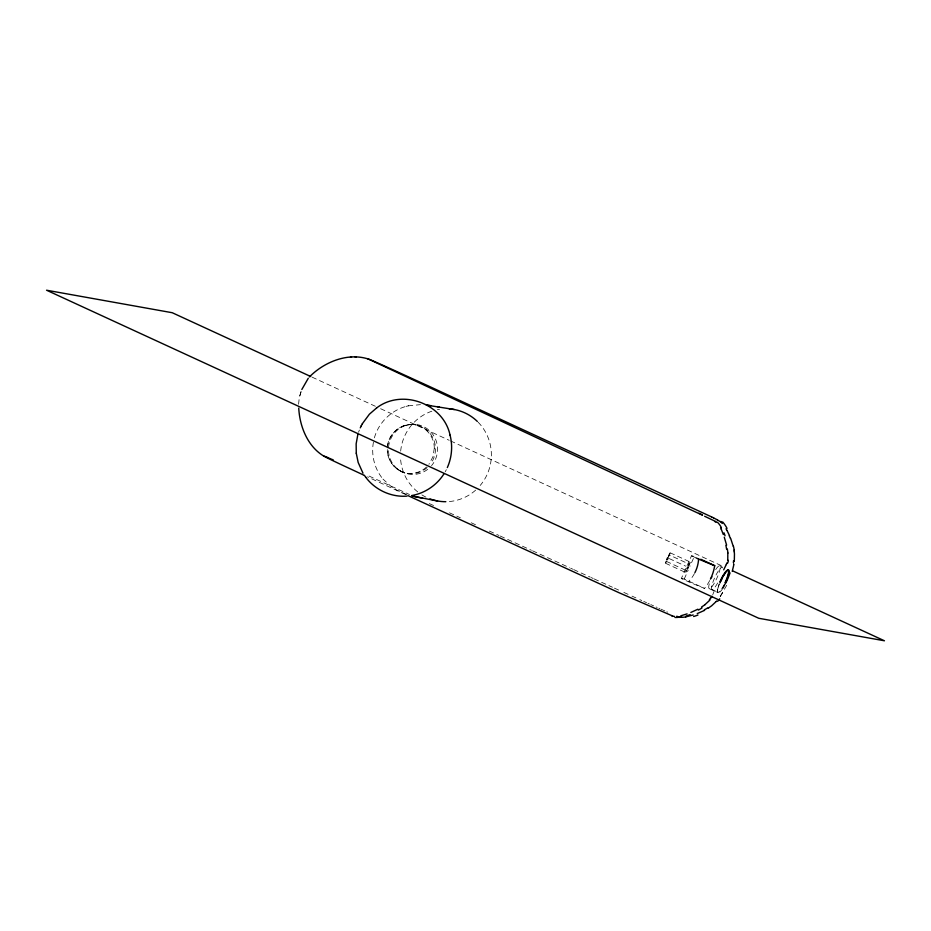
<?xml version="1.0" encoding="UTF-8"?>
<svg xmlns="http://www.w3.org/2000/svg" width="931" height="931" viewBox="0 0 931 931"><rect width="100%" height="100%" fill="white"/><g stroke="black" fill="none" stroke-linecap="round" stroke-linejoin="round"><path stroke-width="0.7" stroke-dasharray="4.66 3.49" d="M434.3 448.218L432.95 456.807L428.935 464.266M298.583 404.252L299.258 397.898L301.272 390.973M373.436 442.12C370.98 455.259 374.646 469.422 383.386 479.57M387.529 445.937C388.855 434.09 399.783 424.07 411.816 424.455M301.039 391.683L299.77 395.815M374.39 437.849C378.568 422.604 391.299 410.222 406.568 406.265M665.362 562.813L666.096 561.114M670.204 553.212L669.47 554.876M685.507 572.088L686.24 570.4M690.348 562.499L689.627 564.163M358.54 432.275L359.354 430.064M714.158 591.138L712.727 594.769M668.749 556.517L669.273 555.341M688.893 565.792L689.417 564.617M667.818 558.158L669.249 554.957L689.266 564.186L687.834 567.375M681.341 578.523L684.227 579.035L704.592 588.415L700.671 586.844A66.322 3.468 24.1 0 1 689.883 582.387L681.341 578.523L686.415 567.165M686.985 565.897L691.5 555.807L694.386 556.319L689.871 566.42M684.227 579.035L688.184 570.203M668.19 556.412L669.703 553.095M666.852 560.753L665.863 562.906M688.335 565.687L689.848 562.371M686.997 570.04L686.042 572.111M726.704 585.273L719.872 597.004M445.204 471.784L446.321 469.701M722.712 592.675L720.187 596.562M426.479 466.99C421.324 472.18 411.898 475.159 404.089 472.622L404.682 472.797M405.59 425.479L406.754 425.13M408.185 405.869L420.486 404.636M406.067 406.393L408.697 405.73M406.3 425.269L410.618 424.501M411.199 424.408L413.003 424.455M412.514 424.408L413.701 424.478M413.504 424.501L412.875 424.466L416.076 424.932A24.66 24.101 -79.8 0 0 388.111 455.596A24.66 24.101 -79.8 0 0 427.178 467.595M666.387 561.358L686.194 570.54M404.857 472.89L403.728 472.529M406.94 494.675L393.324 488.461L382.967 479.081M404.205 472.657L401.401 471.598M403.088 472.238L400.342 471.074M666.829 611.783L667.62 612.133M660.975 609.165L662.593 609.886M663.128 610.131L664.85 610.899M656.111 606.989L657.193 607.478M658.811 608.199L659.893 608.688M643.74 601.426L646.568 602.694M647.976 603.335L649.384 603.963M650.804 604.603L653.62 605.872M628.088 594.339L622.222 591.685M631.998 596.119L635.92 597.888M639.83 599.657L641.785 600.542M594.187 578.942L607.862 585.157M608.839 585.599L612.435 587.24M614.39 588.124L620.255 590.789M369.048 476.055L409.489 494.524M500.215 536.023L531.403 550.279M532.555 550.815L569.772 567.805M570.75 568.259L572.705 569.144M573.682 569.586L590.289 577.162M591.266 577.604L593.222 578.488M429.296 503.578L435.312 506.336M449.498 512.818L455.538 515.588M456.749 516.135L460.368 517.799M471.237 522.768L478.487 526.085M489.345 531.054L499.004 535.476M312.048 377.125L375.356 406.277M380.628 408.709L449.208 440.305M450.534 440.91L722.223 566.06M719.593 565.769L722.084 566.909M691.5 555.807L696.179 557.96M670.122 552.781L690.267 562.056M669.319 558.623L685.693 566.164M665.456 563.22L685.6 572.495M711.936 589.486L717.824 592.197M709.341 588.695L718.045 592.698M405.555 494.512L367.454 476.847M400.924 471.249C393.825 468.433 386.924 458.587 387.308 449.557M400.214 470.842L397.63 469.073M434.3 448.3C434.358 436.697 425.921 427.026 416.076 424.932A24.66 24.101 -79.8 0 1 430.692 463.719M724.097 584.668A12.196 2.514 -65.3 0 1 718.034 592.291A12.196 2.514 -65.3 0 1 719.197 583.784M717.661 582.969A12.196 2.514 -65.3 0 1 711.575 588.764A12.196 2.514 -65.3 0 1 716.218 574.602A12.196 2.514 -65.3 0 1 722.607 567.887M725.33 584.237A29.443 6.878 -65.2 0 1 722.177 590.394M720.152 583.237A29.443 0.943 -68.4 0 1 721.001 581.072M694.468 573.519A34.144 33.365 -79.8 0 1 688.346 581.747M709.725 580.537A47.725 46.631 -79.8 0 1 704.558 588.392M715.66 569.644A12.569 2.584 -65.3 0 1 719.826 570.04A12.569 2.584 -65.3 0 1 711.459 587.263A12.569 2.584 -65.3 0 1 710.144 581.014M724.784 584.156A12.569 2.781 -65.2 0 1 722.759 587.798M722.677 588.567A12.569 2.828 -65.2 0 1 718.197 587.205M718.371 587.007A12.569 2.339 -65.4 0 1 719.407 584.028M427.678 469.352A25.114 24.543 -79.8 0 1 388.867 454.258A25.114 24.543 -79.8 0 1 419.392 425.071A25.114 24.543 -79.8 0 1 431.53 465.675M478.115 422.197A46.48 45.421 -79.8 0 1 480.21 485.447M475.625 490.16A46.48 45.421 -79.8 0 1 446.915 501.681M425.979 497.154A46.48 45.421 -79.8 0 1 421.266 494.489M417.751 491.94A46.48 45.421 -79.8 0 1 400.47 456.644M400.667 451.128A46.48 45.421 -79.8 0 1 433.183 410.769M437.384 409.698A46.48 45.421 -79.8 0 1 439.525 409.314"/><path stroke-width="1.4" d="M734.315 561.149L734.454 554.213A35.553 30.106 76.4 0 0 734.268 551.792M727.763 559.973L727.821 553.026M733.872 564.582L732.243 571.366M357.841 434.533L356.154 443.796L356.27 453.257M301.83 389.495L308.266 378.289M726.762 563.313L726.227 564.57M447.334 467.571C451.861 457.47 452.85 445.844 450.057 435.126M726.017 565.059L723.69 569.83M666.817 559.484L667.504 557.948M667.376 559.589L668.062 558.053M686.962 568.771L687.648 567.223M687.52 568.864L688.207 567.328M712.04 596.271L711.354 597.725M360.285 427.853L361.298 425.711M362.38 423.698L369.409 414.19L376.613 407.964M361.275 425.77L362.415 423.628M443.982 473.809C436.86 485.156 424.85 493.314 411.63 495.56M716.288 601.438L711.633 605.79A33.993 25.509 -24.2 0 1 710.33 606.686L708.2 608.269M309.406 376.927C324.593 361.565 349.067 351.767 370.166 359.669C389.484 367.978 408.511 376.985 427.678 385.632L711.459 516.856M705.023 604.603L709.736 600.262A7.704 3.852 -41.1 0 0 709.969 599.901M376.496 408.057C401.983 388.274 443.493 403.623 450.08 435.196M701.532 607.07L703.743 605.557A33.993 18.143 -40 0 0 705.07 604.696M697.901 609.211L690.849 612.435M704.604 610.352L697.249 613.576M687.09 613.878L680.77 615.822M693.211 614.972L685.81 616.857M406.998 496.118C391.136 497.398 374.995 489.869 365.592 477.056M350.463 357.167L351.546 357.132M355.06 356.98L356.189 356.945M680.13 617.276L680.724 617.288A11.754 4.341 -11.1 0 0 685.81 616.916M426.573 405.101L454.258 409.524M426.398 405.066L430.972 405.672M437.151 406.591L439.351 406.94M412.224 496.06L437.57 500.983M422.686 498.225L414.388 496.502M672.473 615.926L618.987 592.71L407.999 495.641M367.396 358.586L702.521 515.25M678.711 617.055L676.779 616.229M325.233 456.434L323.639 456.074M710.434 579.14A47.725 46.631 -79.8 0 0 714.705 565.687L710.83 564.128A66.322 3.468 24.1 0 1 700.042 559.682L696.179 557.96M325.675 456.621L329.155 458.075M698.518 559.031L698.611 559.077A34.144 33.365 -79.8 0 1 694.91 572.658M330.191 458.529L331.157 458.96M332.169 459.402L333.205 459.856M310.721 376.508L172.235 312.723L46.55 290.216L758.765 618.277L884.45 640.784L732.778 570.924M700.752 559.252L714.752 565.699M363.695 475.101C350.929 469.084 338.058 463.289 325.408 457.028C308.08 447.636 299.724 427.026 298.746 408.115M704.651 516.274L714.892 521.127M713.472 517.857L717.336 519.835M721.071 522.233L718.045 520.243A7.576 0.594 25.1 0 0 717.254 519.812M721.444 522.547L722.293 523.466M364.335 475.276L365.685 477.184M726.029 528.761L726.925 530.333M362.985 473.181L358.179 462.486L356.259 453.199M727.006 530.472L729.52 535.639M720.571 527.784L721.292 529.32M721.35 529.46L723.329 534.534M730.649 538.351L733.244 546.334M724.271 537.21L726.622 545.147M734.012 550.174L734.233 551.792M727.355 548.987L727.577 550.593A35.553 20.284 85 0 1 727.949 553.014M720.024 581.712A12.196 2.514 -65.3 0 1 727.984 570.04A12.196 2.514 -65.3 0 1 725.109 582.62M730.067 572.868A29.443 6.878 -65.2 0 1 725.912 582.992M719.721 598.773A11.928 4.038 -43.4 0 1 717.708 601.286M716.661 601.1A7.704 1.42 -46.4 0 1 716.335 601.461M707.874 607.792A44.7 42.605 -4.1 0 1 704.302 609.817M697.971 615.019A45.456 25.789 -17.9 0 1 693.653 616.508M679.956 617.369A2.758 0.722 -6.6 0 1 678.955 617.195M679.781 616.881A9.415 2.514 -9.7 0 1 679.374 616.811M672.741 616.415A9.415 4.248 -5.2 0 1 672.101 616.229M674.393 616.357A2.677 0.943 -0.2 0 1 673.055 616.182M681.539 616.683A11.847 6.796 -1 0 1 674.928 617.439M690.162 614.576A45.456 16.06 -29 0 1 686.019 616.089M702.009 607.966A44.7 39.591 -52 0 1 698.343 610.073M710.644 597.783A11.928 6.226 -40.4 0 1 709.341 599.785M721.083 580.874A29.443 0.943 -68.4 0 1 722.782 576.592M727.111 562.976A21.227 14.849 84 0 1 726.913 563.453M728.368 560.858A11.94 7.913 86.9 0 1 727.472 563.406M727.798 559.996A7.739 4.213 -87.5 0 1 727.705 560.45M725.877 545.38A44.769 37.531 88.4 0 1 726.599 549.139M724.004 532.835A44.839 11.882 74.9 0 1 725.063 535.767M717.429 522.244A12.708 7.902 47.4 0 1 721.397 527.726M715.462 521.36A2.77 1.234 48 0 1 716.567 522.21M714.985 521.674A9.554 4.422 50.7 0 1 715.52 522.023M698.925 513.202A50.926 0.756 25.6 0 1 702.498 514.901M711.575 516.856A50.926 6.075 24 0 1 713.6 517.869M720.734 521.453A9.554 2.304 62.8 0 1 721.071 521.616M722.584 521.895A12.708 4.888 61.8 0 1 727.03 528.366M729.264 535.779A44.839 25.731 69 0 1 730.381 538.467M733.442 546.288A44.769 44.479 50.4 0 1 734.222 550.151M734.268 561.09A7.739 1.071 -86.2 0 1 734.233 561.544M733.57 560.66A11.94 1.967 -86.6 0 1 733.36 562.661M733.663 563.86A21.227 6.924 88.8 0 1 733.616 564.174M711.389 577.79A12.569 2.584 -65.3 0 1 711.843 576.755M728.228 575.567A12.569 2.781 -65.2 0 1 725.179 583.376M720.035 582.457A12.569 2.339 -65.4 0 1 723.841 574.764M723.794 575.451A12.569 2.351 -65.3 0 1 728.135 575.684M449.231 408.895A46.48 45.421 -79.8 0 1 477.335 421.429M445.833 501.704A46.48 45.421 -79.8 0 1 429.959 498.876"/></g></svg>
